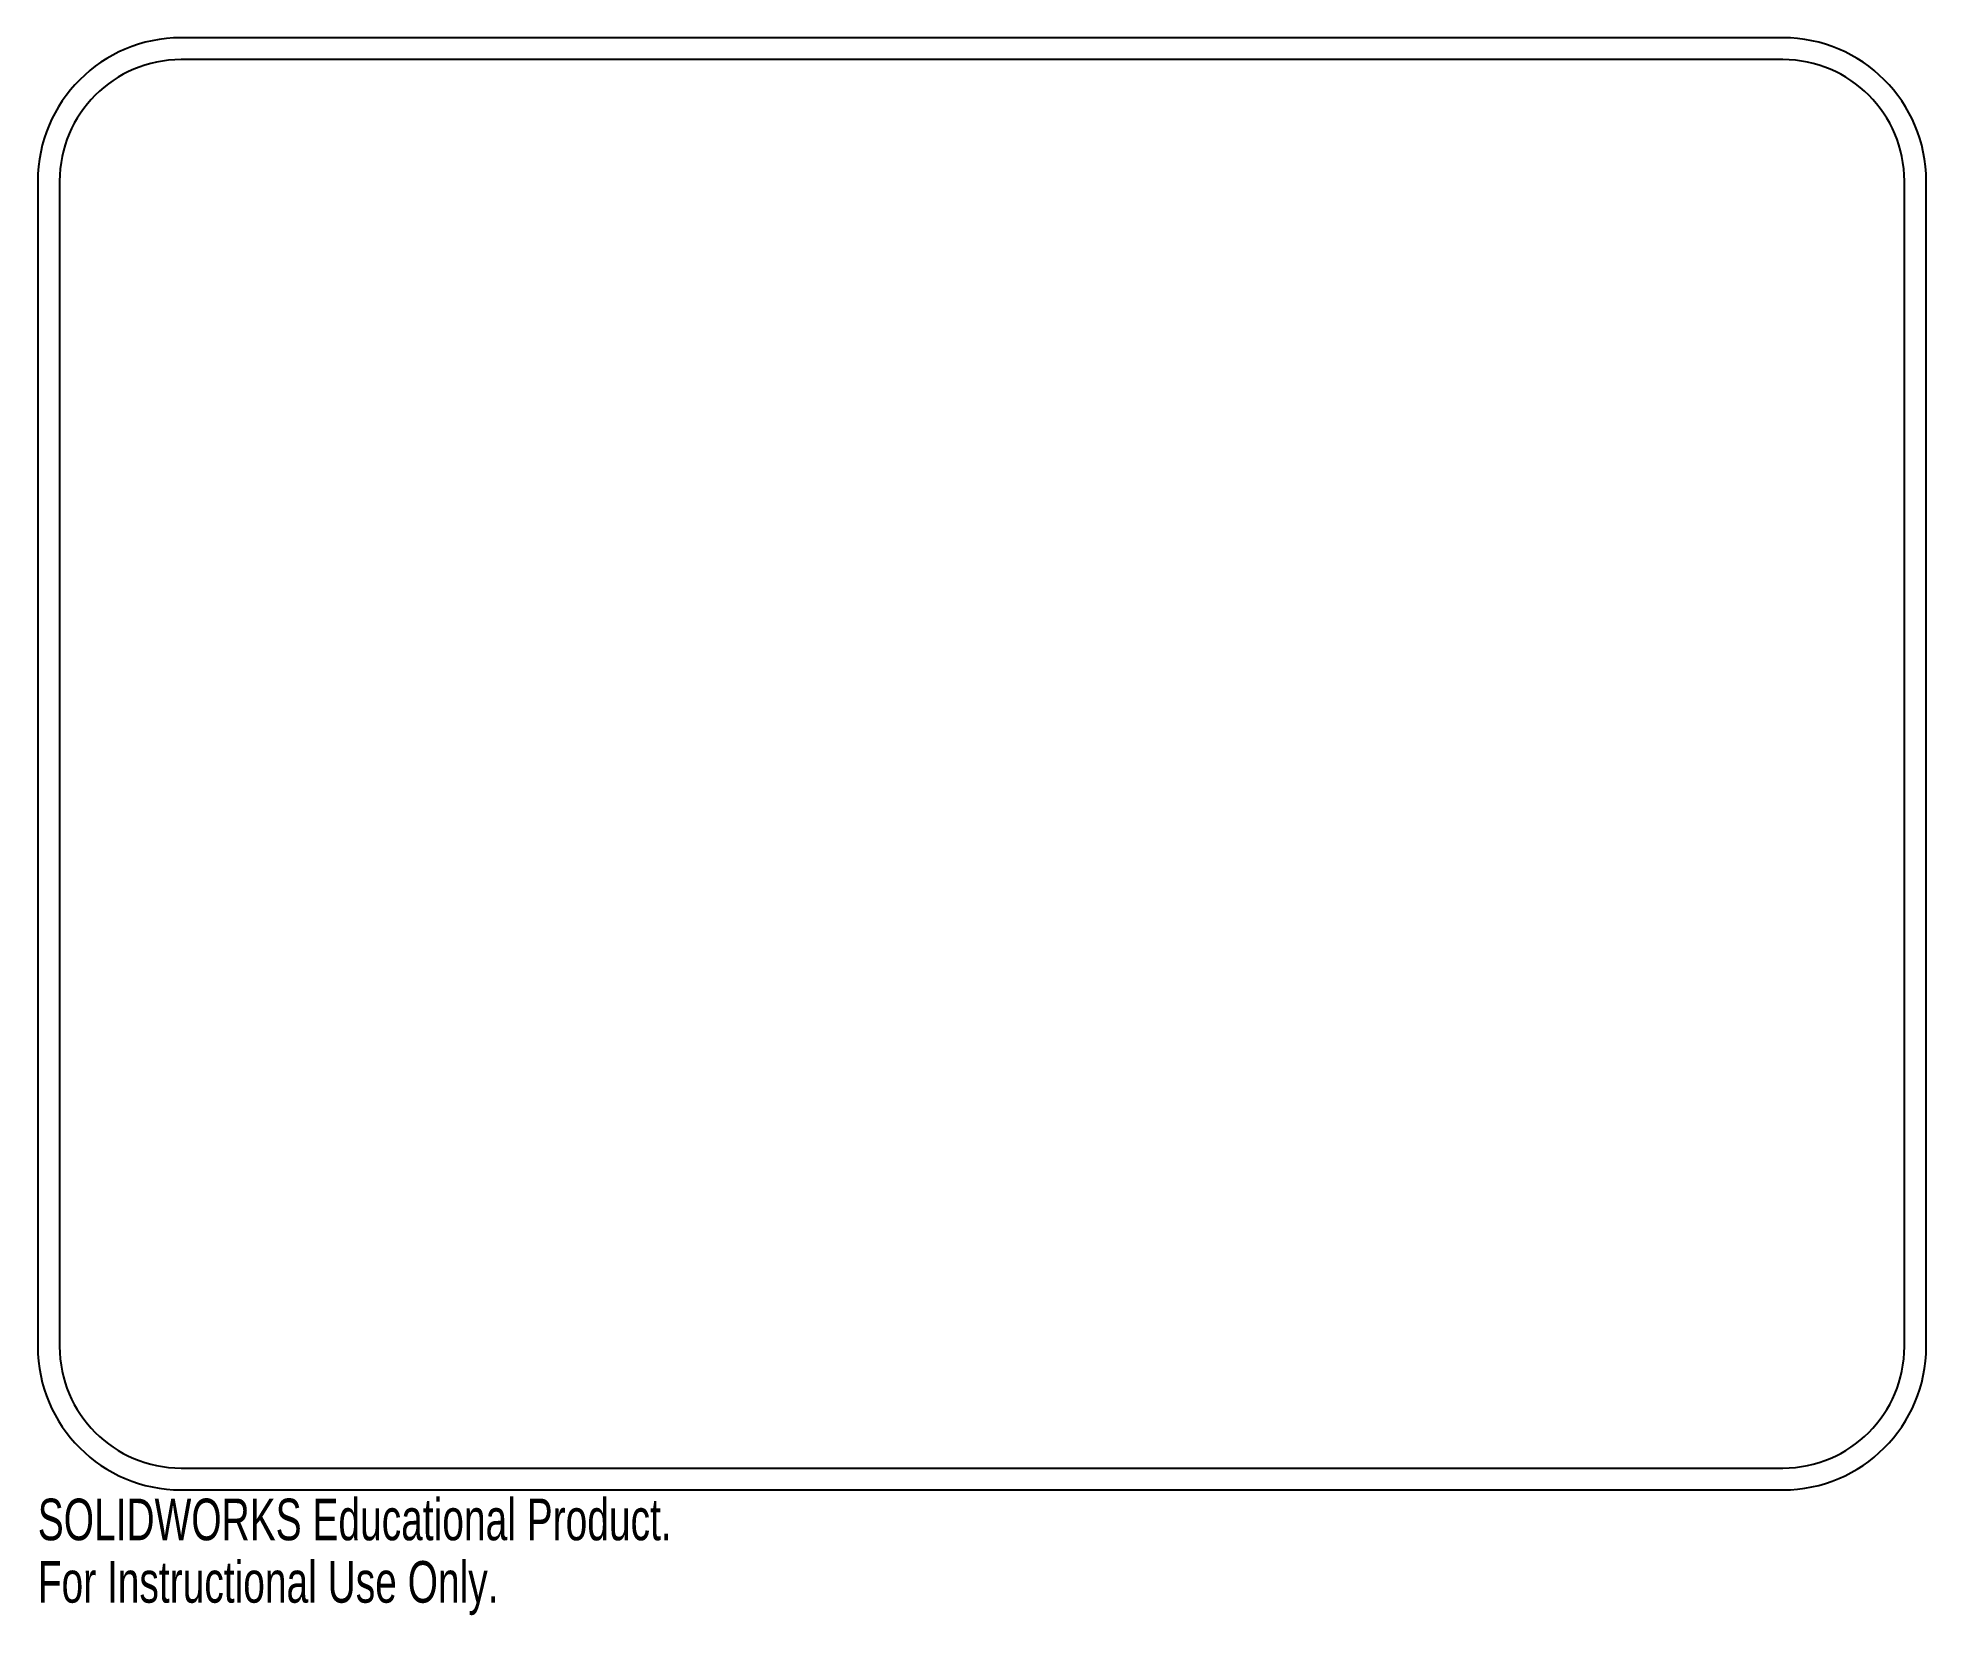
# Model space of a CAD drawing. Header units: inches. Extents: x -4.32 to 4.32, y -3.89 to 3.32.
import ezdxf

# ---------------------------------------------------------------- set-up
doc = ezdxf.new("R2010")
doc.units = ezdxf.units.IN
doc.header["$MEASUREMENT"] = 0
doc.styles.add('SLDTEXTSTYLE0', font='TXT', dxfattribs={"width": 0.7})

msp = doc.modelspace()

# ---------------------------------------------------------------- linework, layer by layer
at = {"color": 7, "linetype": 'Continuous', "lineweight": 25}
for p, q in [((3.6654, 3.321), (-3.6654, 3.321)), ((3.6654, 3.221), (-3.6654, 3.221)), ((-4.321, 2.6654), (-4.321, -2.6654)), ((-4.221, 2.6654), (-4.221, -2.6654)), ((4.221, -2.6654), (4.221, 2.6654)), ((4.321, -2.6654), (4.321, 2.6654)), ((-3.6654, -3.221), (3.6654, -3.221)), ((-3.6654, -3.321), (3.6654, -3.321))]:
    msp.add_line(p, q, dxfattribs=at)
for centre, radius, start, end in [((-3.6654, 2.6654), 0.6556, 90, 180), ((3.6654, 2.6654), 0.6556, 0, 90), ((-3.6654, 2.6654), 0.5556, 90, 180), ((3.6654, 2.6654), 0.5556, 360, 90), ((-3.6654, -2.6654), 0.6556, 180, 270), ((-3.6654, -2.6654), 0.5556, 180, 270), ((3.6654, -2.6654), 0.5556, 270, 0), ((3.6654, -2.6654), 0.6556, 270, 0)]:
    msp.add_arc(centre, radius, start, end, dxfattribs=at)

# ---------------------------------------------------------------- texts
at = {"color": 7, "linetype": 'Continuous', "char_height": 0.1903, "attachment_point": 1, "style": 'SLDTEXTSTYLE0'}
for s, insert in [('SOLIDWORKS Educational Product.', (-4.321, -3.3611)), ('For Instructional Use Only.', (-4.321, -3.6466))]:
    msp.add_mtext(s, dxfattribs=dict(at, insert=insert))

doc.saveas('drawing.dxf')
